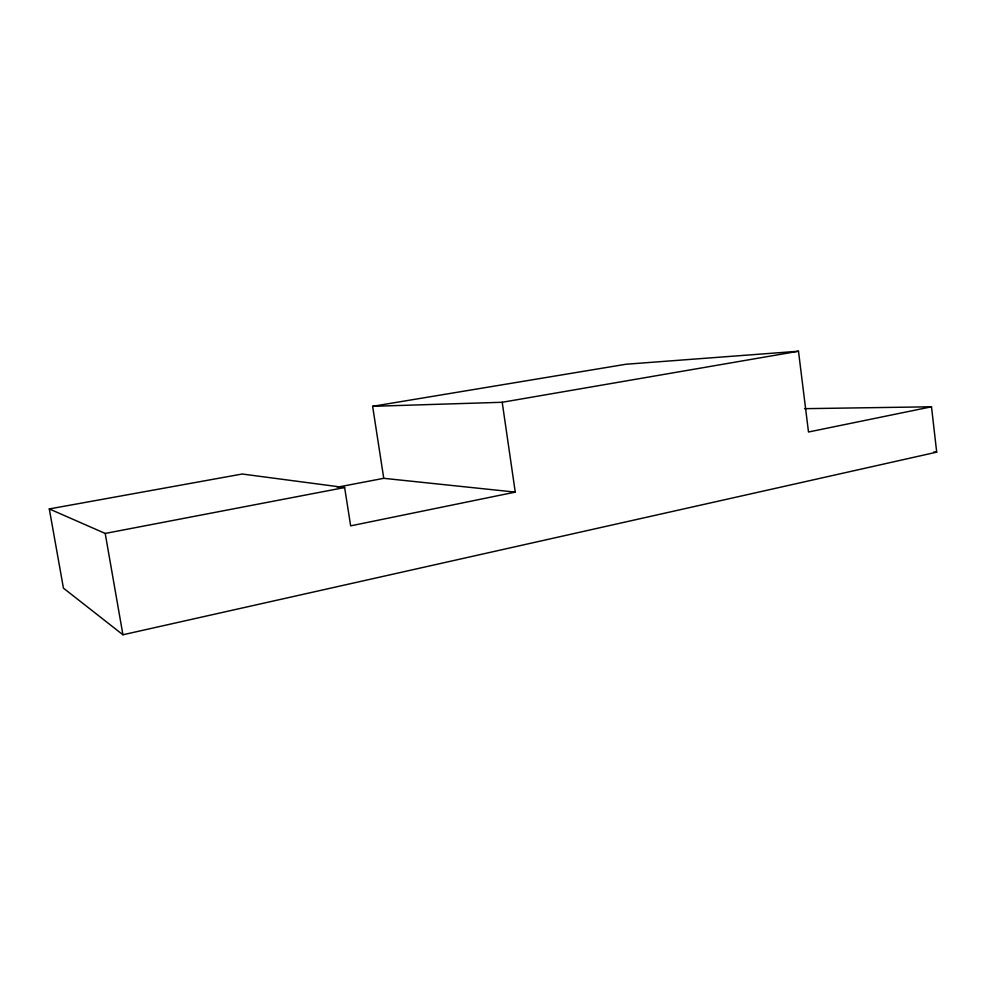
<?xml version="1.0" encoding="UTF-8"?>
<svg xmlns="http://www.w3.org/2000/svg" width="986" height="986" viewBox="0 0 986 986"><rect width="100%" height="100%" fill="white"/><g stroke="black" fill="none" stroke-linecap="round" stroke-linejoin="round"><path stroke-width="1.48" d="M515.259 492.113L383.751 478.321L372.634 406.318L502.207 402.276L515.259 492.113L350.659 525.858L344.632 487.54L242.211 474.019L49.3 508.936L63.437 588.137L122.93 634.762L936.7 452.155L931.487 406.787L804.551 408.672M931.487 406.787L808.495 432.004L798.487 351.238L626.011 364.241L372.634 406.318M49.3 508.936L105.206 533.438L344.632 487.54M337.237 487.207L383.751 478.321M502.207 402.276L798.487 351.238M933.631 452.069L936.7 452.155M105.206 533.438L122.93 634.762"/></g></svg>
